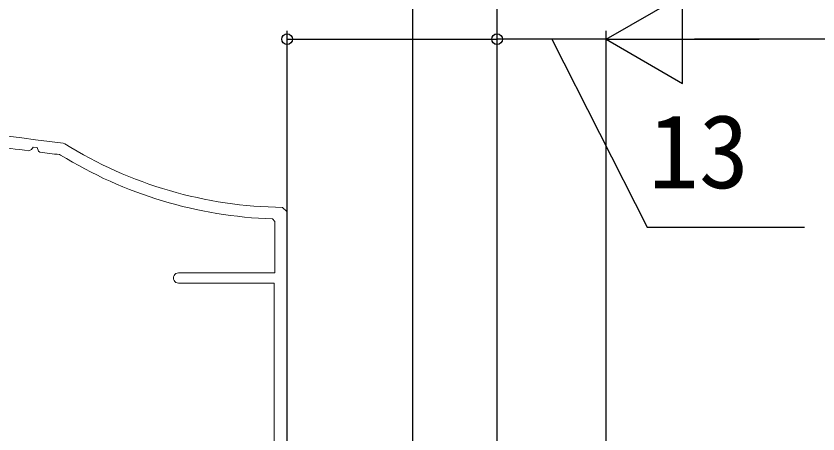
# Model space of a CAD drawing. Units: millimetres, scale not verified. Extents: x -525 to 525, y -783 to 779.
# Drawn here: x -290.4 to -195, y -461.4 to -411.7 of the extents above; entities that cross this region are included whole.
import ezdxf
from ezdxf.enums import TextEntityAlignment as Align

# ---------------------------------------------------------------- set-up
doc = ezdxf.new("R2010")
doc.units = ezdxf.units.MM
doc.header["$LTSCALE"] = 4
doc.layers.add('0-2_YKK_11', color=211, linetype='Continuous', lineweight=18)
doc.layers.add('0-7_YKK_D', color=6, linetype='Continuous')
doc.styles.add('ＭＳ ゴシック', font='')
doc.styles.get('ＭＳ ゴシック').set_extended_font_data('MS Gothic')

msp = doc.modelspace()

# ---------------------------------------------------------------- linework, layer by layer
at = {"layer": '0-2_YKK_11', "color": 30}
for p, q in [((-284.818, -426.824), (-284.62, -426.895)), ((-285.141, -428.22), (-285.258, -428.178)), ((-258.694, -434.444), (-258.199, -434.944))]:
    msp.add_line(p, q, dxfattribs=at)
for points in [[(-287.583, -427.873), (-287.743, -427.75), (-287.92, -427.315), (-288.405, -427.27), (-288.597, -427.572), (-288.887, -427.708)], [(-258.199, -434.944), (-258.199, -476.446), (-255.499, -476.446), (-255.499, -477.446), (-258.199, -477.446), (-258.199, -483.246), (-244.399, -483.246), (-244.399, -477.446), (-245.399, -477.446), (-245.399, -476.446), (-243.199, -476.446), (-243.199, -484.746), (-259.699, -484.746), (-259.699, -443.446), (-271.099, -443.446)], [(-271.099, -442.246), (-259.599, -442.246), (-259.599, -436.118), (-259.889, -435.819)]]:
    msp.add_lwpolyline(points, dxfattribs=at)
for centre, radius, start, end in [((-338.199, -823.246), 400, 82.33082, 89.92829), ((-338.2, -823.255), 398.608, 82.89361, 84.15137), ((-258.199, -384.446), 50, 238.10086, 269.43271), ((-338.2, -823.252), 398.606, 82.36763, 82.70464), ((-258.199, -384.446), 51.4, 238.38815, 268.11567), ((-271.099, -442.846), 0.6, 89.99999, 270.00001)]:
    msp.add_arc(centre, radius, start, end, dxfattribs=at)
at = {"layer": '0-7_YKK_D'}
for p, q in [((-243.199, -471.749), (-243.199, -393.437)), ((-243.199, -471.749), (-243.199, -393.437)), ((-233.159, -484.246), (-233.159, -393.437)), ((-220.159, -414.444), (-211.066, -409.194)), ((-211.066, -419.694), (-211.066, -409.194)), ((-258.159, -484.046), (-258.158, -413.437)), ((-233.159, -484.046), (-233.158, -413.437)), ((-233.159, -479.746), (-233.159, -413.444)), ((-220.159, -485.146), (-220.159, -413.444)), ((-220.159, -485.146), (-220.159, -413.444)), ((-258.158, -414.437), (-233.158, -414.437)), ((-220.159, -414.444), (-233.159, -414.444)), ((-220.159, -414.444), (-211.066, -419.694)), ((-220.159, -414.444), (-201.973, -414.444)), ((-46.603, -414.444), (-209.659, -414.444))]:
    msp.add_line(p, q, dxfattribs=at)
msp.add_lwpolyline([(-226.659, -414.444), (-215.282, -436.809), (-196.555, -436.809)], dxfattribs=at)
for centre in [(-258.158, -414.437), (-233.159, -414.444), (-233.158, -414.437)]:
    msp.add_circle(centre, 0.637, dxfattribs=at)

# ---------------------------------------------------------------- texts
at = {"layer": '0-7_YKK_D', "style": 'ＭＳ ゴシック'}
msp.add_text('13', height=8.798, dxfattribs=at).set_placement((-215.123, -434.809), align=Align.BOTTOM_LEFT)

doc.saveas('drawing.dxf')
